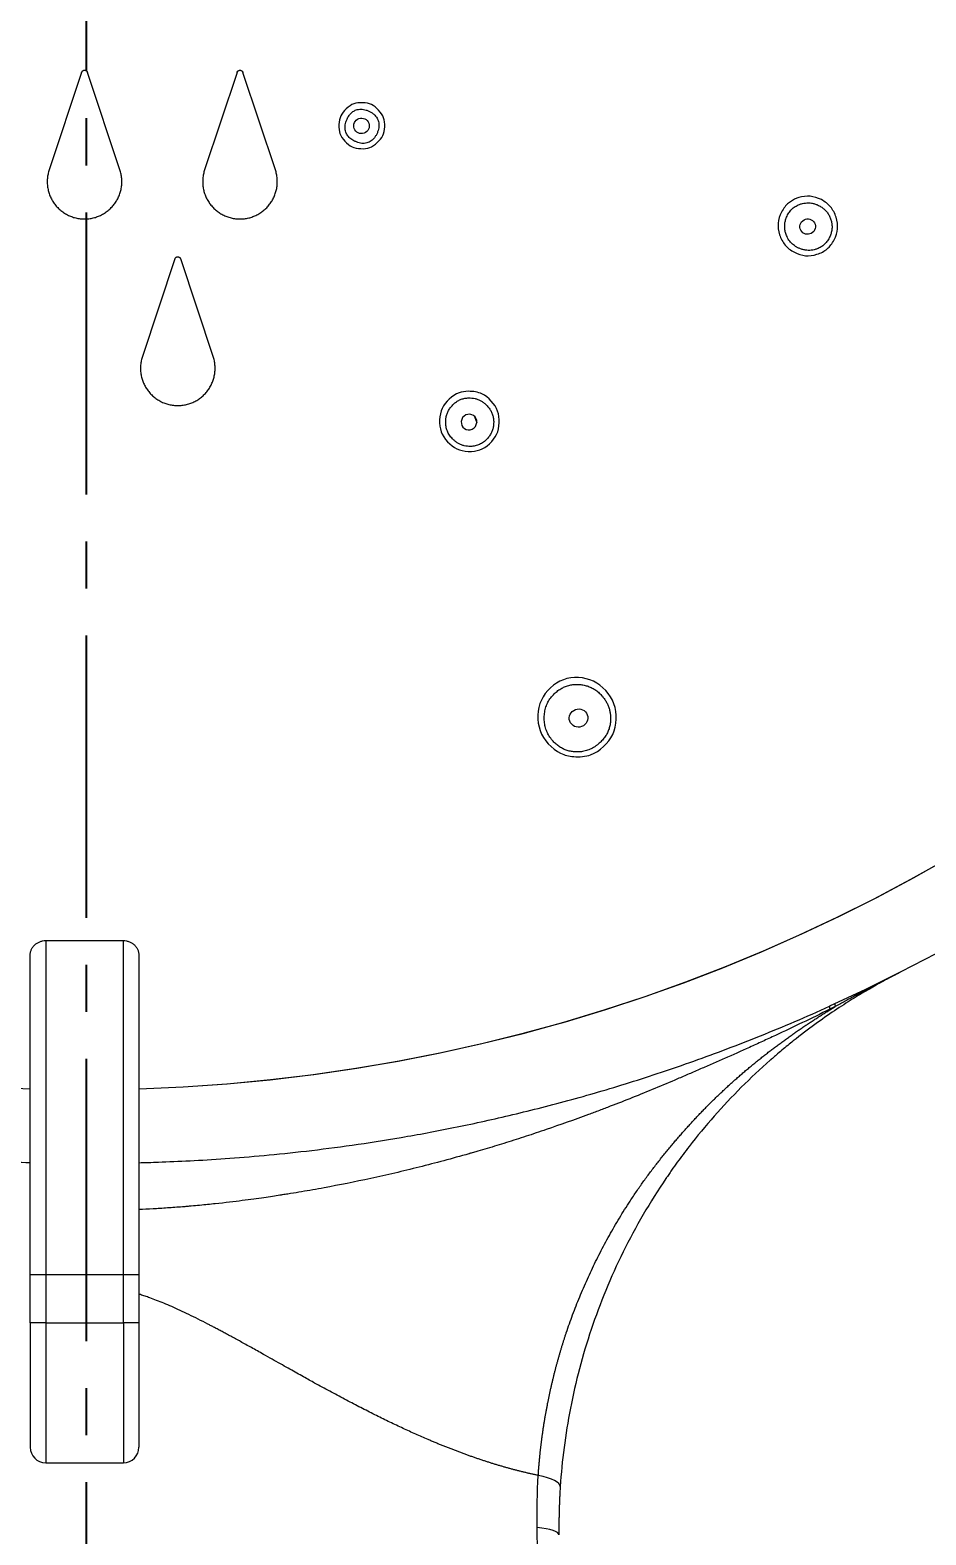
# Model space of a CAD drawing. Header units: inches. Extents: x 1105 to 1525, y -292 to 302.
# Drawn here: x 1222.46 to 1251.27, y -44.83 to 3.56 of the extents above; entities that cross this region are included whole.
import ezdxf

# ---------------------------------------------------------------- set-up
doc = ezdxf.new("R2010")
doc.units = ezdxf.units.IN
doc.header["$LTSCALE"] = 2.42
doc.header["$MEASUREMENT"] = 0
doc.header["$PDMODE"] = 3
doc.header["$PDSIZE"] = 0.3125
doc.linetypes.add('CENTER2', pattern=[1.125, 0.75, -0.125, 0.125, -0.125])
doc.layers.get('0').update_dxf_attribs({"linetype": 'CONTINUOUS'})
doc.layers.get('Defpoints').update_dxf_attribs({"linetype": 'CONTINUOUS'})
doc.layers.add('CENTER', color=1, linetype='CENTER2')
doc.layers.add('DIM', color=3, linetype='CONTINUOUS', lineweight=18)
doc.styles.get("Standard").update_dxf_attribs({"font": 'arial.ttf', "width": 0.8})
doc.dimstyles.new('ISO-25', dxfattribs={"dimtxt": 5, "dimasz": 2.5, "dimexe": 1.25, "dimexo": 0.625, "dimgap": 2, "dimtad": 1, "dimtih": 1, "dimtoh": 1, "dimdec": 1, "dimdsep": 46, "dimtxsty": 'Standard', "dimcen": 0, "dimclrd": 3, "dimclre": 3, "dimclrt": 4, "dimadec": 0, "dimazin": 0, "dimtfac": 1, "dimtdec": 1, "dimtmove": 0, "dimatfit": 3, "dimfxl": 1, "dimarcsym": 0})

# ---------------------------------------------------------------- blocks, each defined once
blk = doc.blocks.new('*D37')
at = {"layer": 'Defpoints', "color": 0, "transparency": 16777216}
for p in [(1228.664, 82.988), (1322.64, 82.988), (1224.209, -176.481)]:
    blk.add_point(p, dxfattribs=at)
at = {"layer": 'DIM', "color": 3, "lineweight": -2, "transparency": 16777216}
for p, q in [((1229.289, 82.988), (1323.89, 82.988)), ((1322.64, 77.988), (1322.64, -42.193)), ((1322.64, -171.481), (1322.64, -51.299)), ((1224.834, -176.481), (1323.89, -176.481))]:
    blk.add_line(p, q, dxfattribs=at)
at = {"layer": 'DIM', "color": 3, "transparency": 16777216}
for points in [[(1321.806, 77.988), (1323.473, 77.988), (1322.64, 82.988)], [(1321.806, -171.481), (1323.473, -171.481), (1322.64, -176.481)]]:
    blk.add_solid(points, dxfattribs=at)
at = {"layer": 'DIM', "color": 4, "transparency": 16777216, "insert": (1322.64, -46.746), "char_height": 5, "attachment_point": 5}
blk.add_mtext('259.5', dxfattribs=at)

msp = doc.modelspace()

# ---------------------------------------------------------------- linework, layer by layer
at = {"linetype": 'Continuous', "lineweight": 18, "extrusion": (-1, -2.22045e-16, 0)}
for p, q in [((1224.114, 2.203), (1223.07, -0.933)), ((1225.347, -0.933), (1224.303, 2.203)), ((1229.114, 2.203), (1228.07, -0.933)), ((1230.347, -0.933), (1229.303, 2.203)), ((1227.114, -3.797), (1226.07, -6.933)), ((1228.347, -6.933), (1227.303, -3.797)), ((1236.75, -8.86), (1236.824, -9.063)), ((1222.459, -36.466), (1222.459, -26.201)), ((1225.959, -26.201), (1225.959, -36.466)), ((1222.459, -38.012), (1222.459, -36.466)), ((1225.959, -36.466), (1225.959, -38.012)), ((1222.459, -38.012), (1222.459, -42.012)), ((1225.959, -38.012), (1225.959, -42.012)), ((1222.959, -42.512), (1225.459, -42.512))]:
    msp.add_line(p, q, dxfattribs=at)
at = {"linetype": 'Continuous', "lineweight": 13, "extrusion": (-1, -2.22045e-16, 0)}
for p, q in [((1222.959, -25.718), (1222.959, -36.466)), ((1225.459, -36.466), (1225.459, -25.718)), ((1222.959, -36.466), (1222.459, -36.466)), ((1222.959, -36.466), (1222.959, -38.012)), ((1225.459, -36.466), (1222.959, -36.466)), ((1225.459, -38.012), (1225.459, -36.466)), ((1225.959, -36.466), (1225.459, -36.466)), ((1222.959, -38.012), (1222.459, -38.012)), ((1222.959, -38.012), (1225.459, -38.012)), ((1222.959, -38.012), (1222.959, -42.512)), ((1225.959, -38.012), (1225.459, -38.012)), ((1225.459, -38.012), (1225.459, -42.512))]:
    msp.add_line(p, q, dxfattribs=at)
at = {"linetype": 'Continuous', "lineweight": 18, "extrusion": (0, 0, -1)}
msp.add_arc((-1224.209, 24.988), 58, 294.41167, 245.59923, dxfattribs=at)
at = {"linetype": 'Continuous', "lineweight": 13}
for start, end in [(271.8113, 180), (180, 268.1944)]:
    msp.add_arc((1224.209, 24.988), 55.5, start, end, dxfattribs=at)
at = {"linetype": 'Continuous', "lineweight": 18}
for centre, radius, start, end in [((1224.209, 24.988), 55.5, 271.8097, 268.1903), ((1222.959, -42.012), 0.5, 180, 270), ((1225.459, -42.012), 0.5, 270, 0)]:
    msp.add_arc(centre, radius, start, end, dxfattribs=at)
for centre, major_axis, ratio in [((1233.118, 0.482), (0.235, 0.086), 0.991209), ((1247.468, -2.757), (-0.192, -0.161), 0.983076), ((1240.098, -18.562), (-0.282, -0.103), 0.972215)]:
    msp.add_ellipse(centre, major_axis=major_axis, ratio=ratio, dxfattribs=at)
for centre, major_axis, ratio, start_param, end_param in [((1236.575, -9.046), (0.235, 0.086), 0.983076, 2.687558, 5.860672), ((1236.576, -9.038), (-0.235, -0.086), 0.983076, 2.687558, 5.860672), ((1248.789, -29.197), (-0.62, 1.366), 0.049149, 0, 0.352624), ((1248.963, -29.118), (-0.624, 1.364), 0.048719, 0, 0.340437)]:
    msp.add_ellipse(centre, major_axis=major_axis, ratio=ratio, start_param=start_param, end_param=end_param, dxfattribs=at)
at = {"linetype": 'Continuous', "lineweight": 13}
for centre, major_axis, ratio, start_param, end_param in [((1238.013, -43.176), (-1.497, 0.098), 0.240379, 3.140386, 4.172156), ((1237.968, -44.85), (-1.5, -0.019), 0.195391, 3.140347, 4.149887)]:
    msp.add_ellipse(centre, major_axis=major_axis, ratio=ratio, start_param=start_param, end_param=end_param, dxfattribs=at)
at = {"linetype": 'Continuous', "lineweight": 18}
for points, knots in [([(1224.114, 2.203), (1224.117, 2.213), (1224.122, 2.222), (1224.131, 2.235), (1224.134, 2.239), (1224.142, 2.246), (1224.146, 2.249), (1224.154, 2.255), (1224.159, 2.258), (1224.168, 2.263), (1224.173, 2.265), (1224.183, 2.268), (1224.188, 2.269), (1224.198, 2.271), (1224.203, 2.271), (1224.214, 2.271), (1224.219, 2.271), (1224.229, 2.269), (1224.234, 2.268), (1224.244, 2.265), (1224.249, 2.263), (1224.258, 2.258), (1224.263, 2.256), (1224.275, 2.246), (1224.283, 2.239), (1224.295, 2.222), (1224.3, 2.213), (1224.303, 2.203)], [0, 0, 0, 0, 0.125, 0.125, 0.1875, 0.1875, 0.25, 0.25, 0.3125, 0.3125, 0.375, 0.375, 0.4375, 0.4375, 0.5, 0.5, 0.5625, 0.5625, 0.625, 0.625, 0.6875, 0.6875, 0.75, 0.75, 0.875, 0.875, 1, 1, 1, 1]), ([(1229.114, 2.203), (1229.117, 2.213), (1229.122, 2.222), (1229.131, 2.235), (1229.134, 2.239), (1229.142, 2.246), (1229.146, 2.249), (1229.154, 2.256), (1229.159, 2.258), (1229.168, 2.263), (1229.173, 2.265), (1229.183, 2.268), (1229.188, 2.269), (1229.198, 2.271), (1229.203, 2.271), (1229.214, 2.271), (1229.219, 2.271), (1229.229, 2.269), (1229.234, 2.268), (1229.244, 2.265), (1229.249, 2.263), (1229.258, 2.258), (1229.263, 2.255), (1229.276, 2.246), (1229.283, 2.239), (1229.295, 2.222), (1229.3, 2.213), (1229.303, 2.203)], [0, 0, 0, 0, 0.125, 0.125, 0.1875, 0.1875, 0.25, 0.25, 0.3125, 0.3125, 0.375, 0.375, 0.4375, 0.4375, 0.5, 0.5, 0.5625, 0.5625, 0.625, 0.625, 0.6875, 0.6875, 0.75, 0.75, 0.875, 0.875, 1, 1, 1, 1]), ([(1233.323, -0.054), (1233.348, -0.045), (1233.397, -0.022), (1233.463, 0.025), (1233.522, 0.085), (1233.575, 0.158), (1233.619, 0.241), (1233.653, 0.328), (1233.675, 0.415), (1233.682, 0.5), (1233.675, 0.582), (1233.654, 0.66), (1233.619, 0.733), (1233.572, 0.8), (1233.512, 0.859), (1233.439, 0.912), (1233.356, 0.956), (1233.269, 0.991), (1233.183, 1.013), (1233.099, 1.021), (1233.018, 1.015), (1232.949, 0.997), (1232.89, 0.971), (1232.841, 0.941), (1232.796, 0.905), (1232.754, 0.863), (1232.716, 0.813), (1232.681, 0.757), (1232.646, 0.689), (1232.614, 0.609), (1232.593, 0.522), (1232.585, 0.438), (1232.591, 0.357), (1232.61, 0.283), (1232.639, 0.218), (1232.675, 0.162), (1232.72, 0.11), (1232.774, 0.063), (1232.837, 0.02), (1232.912, -0.019), (1232.994, -0.053), (1233.081, -0.076), (1233.165, -0.084), (1233.246, -0.077), (1233.298, -0.064), (1233.323, -0.054)], [0, 0, 0, 0, 0.023143, 0.046492, 0.070781, 0.096666, 0.124691, 0.152661, 0.178637, 0.203165, 0.226892, 0.25053, 0.273966, 0.29759, 0.32211, 0.348162, 0.376276, 0.40406, 0.429752, 0.453894, 0.477135, 0.500201, 0.516514, 0.532874, 0.549562, 0.566845, 0.584964, 0.604126, 0.624508, 0.652514, 0.678493, 0.702969, 0.726569, 0.749988, 0.769356, 0.788803, 0.808753, 0.829598, 0.851683, 0.875298, 0.903325, 0.929203, 0.953483, 0.976833, 1, 1, 1, 1]), ([(1223.07, -0.933), (1223.055, -0.978), (1223.031, -1.069), (1223.017, -1.162), (1223.011, -1.232), (1223.01, -1.256), (1223.008, -1.303), (1223.008, -1.327), (1223.011, -1.398), (1223.019, -1.492), (1223.039, -1.584), (1223.057, -1.652), (1223.064, -1.674), (1223.08, -1.719), (1223.088, -1.742), (1223.115, -1.807), (1223.155, -1.893), (1223.205, -1.972), (1223.247, -2.03), (1223.261, -2.049), (1223.291, -2.086), (1223.306, -2.104), (1223.355, -2.156), (1223.422, -2.222), (1223.497, -2.279), (1223.556, -2.319), (1223.576, -2.332), (1223.617, -2.356), (1223.638, -2.368), (1223.702, -2.401), (1223.788, -2.439), (1223.879, -2.467), (1223.948, -2.484), (1223.972, -2.489), (1224.019, -2.497), (1224.042, -2.501), (1224.113, -2.509), (1224.208, -2.515), (1224.303, -2.509), (1224.374, -2.501), (1224.398, -2.497), (1224.445, -2.489), (1224.468, -2.484), (1224.537, -2.467), (1224.627, -2.439), (1224.714, -2.401), (1224.8, -2.357), (1224.841, -2.333), (1224.919, -2.28), (1224.956, -2.252), (1225.01, -2.205), (1225.028, -2.189), (1225.062, -2.156), (1225.078, -2.139), (1225.126, -2.086), (1225.186, -2.013), (1225.236, -1.933), (1225.27, -1.871), (1225.281, -1.85), (1225.302, -1.808), (1225.311, -1.786), (1225.338, -1.72), (1225.368, -1.631), (1225.388, -1.539), (1225.398, -1.469), (1225.401, -1.445), (1225.406, -1.398), (1225.407, -1.374), (1225.409, -1.304), (1225.407, -1.21), (1225.394, -1.117), (1225.379, -1.047), (1225.374, -1.024), (1225.362, -0.978), (1225.355, -0.956), (1225.347, -0.933)], [0, 0, 0, 0, 0.03125, 0.0625, 0.0625, 0.078125, 0.078125, 0.09375, 0.09375, 0.125, 0.15625, 0.15625, 0.171875, 0.171875, 0.1875, 0.1875, 0.21875, 0.25, 0.25, 0.265625, 0.265625, 0.28125, 0.28125, 0.3125, 0.34375, 0.34375, 0.359375, 0.359375, 0.375, 0.375, 0.40625, 0.4375, 0.4375, 0.453125, 0.453125, 0.46875, 0.46875, 0.5, 0.53125, 0.53125, 0.546875, 0.546875, 0.5625, 0.5625, 0.59375, 0.625, 0.625, 0.65625, 0.65625, 0.6875, 0.6875, 0.703125, 0.703125, 0.71875, 0.71875, 0.75, 0.78125, 0.78125, 0.796875, 0.796875, 0.8125, 0.8125, 0.84375, 0.875, 0.875, 0.890625, 0.890625, 0.90625, 0.90625, 0.9375, 0.96875, 0.96875, 0.984375, 0.984375, 1, 1, 1, 1]), ([(1228.07, -0.933), (1228.055, -0.978), (1228.03, -1.069), (1228.017, -1.162), (1228.011, -1.233), (1228.01, -1.256), (1228.008, -1.303), (1228.008, -1.327), (1228.011, -1.398), (1228.019, -1.492), (1228.039, -1.584), (1228.057, -1.652), (1228.064, -1.674), (1228.08, -1.719), (1228.088, -1.742), (1228.115, -1.807), (1228.155, -1.892), (1228.205, -1.972), (1228.246, -2.029), (1228.261, -2.048), (1228.291, -2.085), (1228.306, -2.103), (1228.354, -2.156), (1228.422, -2.221), (1228.496, -2.279), (1228.555, -2.319), (1228.575, -2.331), (1228.616, -2.356), (1228.637, -2.367), (1228.7, -2.4), (1228.787, -2.438), (1228.877, -2.466), (1228.947, -2.483), (1228.97, -2.488), (1229.017, -2.497), (1229.041, -2.5), (1229.111, -2.509), (1229.206, -2.515), (1229.301, -2.509), (1229.372, -2.501), (1229.396, -2.497), (1229.443, -2.489), (1229.466, -2.484), (1229.535, -2.468), (1229.626, -2.44), (1229.713, -2.402), (1229.777, -2.369), (1229.798, -2.358), (1229.839, -2.333), (1229.859, -2.321), (1229.918, -2.281), (1229.955, -2.252), (1230.009, -2.206), (1230.027, -2.19), (1230.061, -2.157), (1230.078, -2.14), (1230.126, -2.087), (1230.186, -2.013), (1230.236, -1.934), (1230.27, -1.872), (1230.281, -1.851), (1230.302, -1.808), (1230.311, -1.786), (1230.338, -1.72), (1230.368, -1.631), (1230.388, -1.539), (1230.398, -1.469), (1230.401, -1.445), (1230.406, -1.398), (1230.407, -1.374), (1230.409, -1.304), (1230.407, -1.21), (1230.394, -1.117), (1230.379, -1.047), (1230.374, -1.024), (1230.361, -0.978), (1230.355, -0.956), (1230.347, -0.933)], [0, 0, 0, 0, 0.03125, 0.0625, 0.0625, 0.078125, 0.078125, 0.09375, 0.09375, 0.125, 0.15625, 0.15625, 0.171875, 0.171875, 0.1875, 0.1875, 0.21875, 0.25, 0.25, 0.265625, 0.265625, 0.28125, 0.28125, 0.3125, 0.34375, 0.34375, 0.359375, 0.359375, 0.375, 0.375, 0.40625, 0.4375, 0.4375, 0.453125, 0.453125, 0.46875, 0.46875, 0.5, 0.53125, 0.53125, 0.546875, 0.546875, 0.5625, 0.5625, 0.59375, 0.625, 0.625, 0.640625, 0.640625, 0.65625, 0.65625, 0.6875, 0.6875, 0.703125, 0.703125, 0.71875, 0.71875, 0.75, 0.78125, 0.78125, 0.796875, 0.796875, 0.8125, 0.8125, 0.84375, 0.875, 0.875, 0.890625, 0.890625, 0.90625, 0.90625, 0.9375, 0.96875, 0.96875, 0.984375, 0.984375, 1, 1, 1, 1]), ([(1247.2, -2.047), (1247.176, -2.056), (1247.13, -2.076), (1247.065, -2.113), (1247.005, -2.155), (1246.95, -2.204), (1246.901, -2.258), (1246.857, -2.318), (1246.819, -2.384), (1246.78, -2.468), (1246.747, -2.569), (1246.727, -2.687), (1246.727, -2.806), (1246.746, -2.925), (1246.78, -3.029), (1246.821, -3.119), (1246.865, -3.193), (1246.917, -3.259), (1246.976, -3.319), (1247.041, -3.372), (1247.115, -3.418), (1247.198, -3.459), (1247.289, -3.493), (1247.387, -3.516), (1247.485, -3.525), (1247.583, -3.52), (1247.681, -3.503), (1247.766, -3.476), (1247.838, -3.445), (1247.897, -3.413), (1247.951, -3.377), (1248.001, -3.336), (1248.047, -3.29), (1248.089, -3.24), (1248.127, -3.185), (1248.161, -3.126), (1248.197, -3.046), (1248.231, -2.947), (1248.252, -2.828), (1248.253, -2.709), (1248.234, -2.591), (1248.197, -2.476), (1248.144, -2.367), (1248.076, -2.27), (1247.993, -2.186), (1247.896, -2.115), (1247.794, -2.062), (1247.691, -2.024), (1247.593, -2.001), (1247.495, -1.992), (1247.396, -1.997), (1247.297, -2.014), (1247.232, -2.035), (1247.2, -2.047)], [0, 0, 0, 0, 0.015915, 0.031355, 0.046487, 0.06149, 0.076547, 0.091839, 0.107539, 0.123807, 0.149294, 0.173961, 0.198422, 0.223308, 0.249217, 0.26762, 0.285506, 0.303095, 0.320618, 0.338308, 0.356391, 0.375081, 0.396658, 0.417432, 0.43775, 0.45798, 0.478495, 0.499652, 0.513696, 0.527386, 0.540838, 0.554176, 0.567526, 0.581012, 0.594758, 0.608879, 0.623481, 0.649241, 0.674041, 0.698501, 0.723266, 0.748957, 0.774494, 0.799204, 0.823704, 0.848628, 0.874579, 0.896255, 0.917143, 0.937591, 0.957969, 0.978653, 1, 1, 1, 1]), ([(1227.114, -3.797), (1227.117, -3.787), (1227.122, -3.778), (1227.131, -3.765), (1227.134, -3.761), (1227.142, -3.754), (1227.146, -3.751), (1227.154, -3.745), (1227.159, -3.742), (1227.168, -3.737), (1227.173, -3.735), (1227.183, -3.732), (1227.188, -3.731), (1227.198, -3.729), (1227.203, -3.729), (1227.214, -3.729), (1227.219, -3.729), (1227.229, -3.731), (1227.234, -3.732), (1227.244, -3.735), (1227.249, -3.737), (1227.259, -3.742), (1227.263, -3.745), (1227.276, -3.754), (1227.283, -3.761), (1227.295, -3.778), (1227.3, -3.787), (1227.303, -3.797)], [0, 0, 0, 0, 0.125, 0.125, 0.1875, 0.1875, 0.25, 0.25, 0.3125, 0.3125, 0.375, 0.375, 0.4375, 0.4375, 0.5, 0.5, 0.5625, 0.5625, 0.625, 0.625, 0.6875, 0.6875, 0.75, 0.75, 0.875, 0.875, 1, 1, 1, 1]), ([(1226.07, -6.933), (1226.055, -6.978), (1226.031, -7.069), (1226.017, -7.162), (1226.011, -7.232), (1226.01, -7.255), (1226.008, -7.303), (1226.008, -7.326), (1226.011, -7.397), (1226.019, -7.491), (1226.039, -7.583), (1226.057, -7.651), (1226.064, -7.673), (1226.079, -7.718), (1226.087, -7.74), (1226.114, -7.806), (1226.154, -7.891), (1226.204, -7.97), (1226.245, -8.028), (1226.26, -8.047), (1226.289, -8.084), (1226.305, -8.102), (1226.353, -8.155), (1226.42, -8.22), (1226.495, -8.278), (1226.554, -8.318), (1226.574, -8.331), (1226.615, -8.355), (1226.636, -8.367), (1226.699, -8.4), (1226.786, -8.438), (1226.877, -8.466), (1226.946, -8.483), (1226.97, -8.488), (1227.017, -8.497), (1227.041, -8.5), (1227.112, -8.509), (1227.206, -8.515), (1227.301, -8.509), (1227.373, -8.501), (1227.397, -8.497), (1227.444, -8.489), (1227.467, -8.484), (1227.536, -8.467), (1227.627, -8.44), (1227.714, -8.401), (1227.778, -8.368), (1227.799, -8.357), (1227.84, -8.332), (1227.861, -8.32), (1227.919, -8.28), (1227.957, -8.251), (1228.011, -8.205), (1228.028, -8.189), (1228.062, -8.156), (1228.079, -8.138), (1228.127, -8.085), (1228.187, -8.012), (1228.237, -7.932), (1228.271, -7.87), (1228.282, -7.849), (1228.302, -7.806), (1228.312, -7.784), (1228.339, -7.719), (1228.369, -7.63), (1228.388, -7.538), (1228.399, -7.468), (1228.401, -7.444), (1228.406, -7.397), (1228.407, -7.374), (1228.409, -7.303), (1228.407, -7.209), (1228.393, -7.116), (1228.374, -7.024), (1228.362, -6.978), (1228.347, -6.933)], [0, 0, 0, 0, 0.03125, 0.0625, 0.0625, 0.078125, 0.078125, 0.09375, 0.09375, 0.125, 0.15625, 0.15625, 0.171875, 0.171875, 0.1875, 0.1875, 0.21875, 0.25, 0.25, 0.265625, 0.265625, 0.28125, 0.28125, 0.3125, 0.34375, 0.34375, 0.359375, 0.359375, 0.375, 0.375, 0.40625, 0.4375, 0.4375, 0.453125, 0.453125, 0.46875, 0.46875, 0.5, 0.53125, 0.53125, 0.546875, 0.546875, 0.5625, 0.5625, 0.59375, 0.625, 0.625, 0.640625, 0.640625, 0.65625, 0.65625, 0.6875, 0.6875, 0.703125, 0.703125, 0.71875, 0.71875, 0.75, 0.78125, 0.78125, 0.796875, 0.796875, 0.8125, 0.8125, 0.84375, 0.875, 0.875, 0.890625, 0.890625, 0.90625, 0.90625, 0.9375, 0.96875, 0.96875, 1, 1, 1, 1]), ([(1236.564, -8.267), (1236.543, -8.267), (1236.502, -8.27), (1236.442, -8.278), (1236.383, -8.291), (1236.326, -8.309), (1236.272, -8.331), (1236.219, -8.359), (1236.168, -8.391), (1236.119, -8.428), (1236.073, -8.47), (1236.014, -8.531), (1235.95, -8.613), (1235.89, -8.72), (1235.849, -8.833), (1235.827, -8.952), (1235.823, -9.059), (1235.83, -9.151), (1235.844, -9.226), (1235.864, -9.297), (1235.892, -9.366), (1235.927, -9.432), (1235.968, -9.495), (1236.017, -9.556), (1236.079, -9.618), (1236.152, -9.68), (1236.238, -9.735), (1236.328, -9.778), (1236.423, -9.808), (1236.522, -9.826), (1236.615, -9.83), (1236.7, -9.824), (1236.774, -9.812), (1236.846, -9.792), (1236.914, -9.765), (1236.98, -9.73), (1237.043, -9.688), (1237.103, -9.638), (1237.17, -9.571), (1237.239, -9.485), (1237.3, -9.378), (1237.343, -9.264), (1237.366, -9.145), (1237.371, -9.021), (1237.358, -8.899), (1237.326, -8.782), (1237.276, -8.673), (1237.207, -8.571), (1237.126, -8.485), (1237.041, -8.414), (1236.955, -8.358), (1236.864, -8.316), (1236.768, -8.286), (1236.667, -8.269), (1236.599, -8.266), (1236.564, -8.267)], [0, 0, 0, 0, 0.012698, 0.025087, 0.037255, 0.049291, 0.061291, 0.073348, 0.085557, 0.098007, 0.110784, 0.123966, 0.149611, 0.174344, 0.198767, 0.223507, 0.249166, 0.265108, 0.280676, 0.296017, 0.311285, 0.326637, 0.342227, 0.358203, 0.374701, 0.396418, 0.417274, 0.437607, 0.457779, 0.478162, 0.499115, 0.514771, 0.530017, 0.545022, 0.559965, 0.575024, 0.590375, 0.606184, 0.622603, 0.648514, 0.673443, 0.698009, 0.72286, 0.748624, 0.774224, 0.798991, 0.823556, 0.848567, 0.874639, 0.896319, 0.917212, 0.937661, 0.958031, 0.978692, 1, 1, 1, 1]), ([(1239.975, -19.649), (1240.004, -19.651), (1240.061, -19.654), (1240.146, -19.65), (1240.229, -19.64), (1240.31, -19.623), (1240.39, -19.598), (1240.468, -19.567), (1240.544, -19.53), (1240.618, -19.485), (1240.691, -19.433), (1240.776, -19.363), (1240.868, -19.273), (1240.957, -19.159), (1241.028, -19.039), (1241.081, -18.91), (1241.115, -18.775), (1241.127, -18.662), (1241.129, -18.574), (1241.127, -18.513), (1241.123, -18.453), (1241.115, -18.394), (1241.104, -18.336), (1241.089, -18.279), (1241.072, -18.223), (1241.052, -18.169), (1241.028, -18.115), (1241.002, -18.062), (1240.972, -18.01), (1240.939, -17.96), (1240.903, -17.91), (1240.847, -17.84), (1240.767, -17.756), (1240.657, -17.666), (1240.538, -17.594), (1240.411, -17.539), (1240.275, -17.501), (1240.132, -17.482), (1239.989, -17.479), (1239.848, -17.495), (1239.713, -17.53), (1239.585, -17.585), (1239.462, -17.658), (1239.342, -17.755), (1239.228, -17.873), (1239.13, -18.012), (1239.058, -18.164), (1239.012, -18.328), (1238.996, -18.471), (1238.994, -18.588), (1238.999, -18.674), (1239.009, -18.758), (1239.026, -18.839), (1239.049, -18.919), (1239.078, -18.996), (1239.114, -19.071), (1239.155, -19.143), (1239.202, -19.214), (1239.267, -19.296), (1239.351, -19.385), (1239.459, -19.472), (1239.575, -19.543), (1239.701, -19.596), (1239.835, -19.633), (1239.928, -19.646), (1239.975, -19.649)], [0, 0, 0, 0, 0.012643, 0.025015, 0.037203, 0.049295, 0.061385, 0.073564, 0.085922, 0.098545, 0.111515, 0.124906, 0.146872, 0.167908, 0.188379, 0.208679, 0.229213, 0.250373, 0.259612, 0.268709, 0.277687, 0.286569, 0.29538, 0.304147, 0.312893, 0.321647, 0.330432, 0.339276, 0.348203, 0.357237, 0.366403, 0.375722, 0.397463, 0.418362, 0.438776, 0.459088, 0.479687, 0.500944, 0.522196, 0.542662, 0.562752, 0.582899, 0.603531, 0.62505, 0.650607, 0.675301, 0.699794, 0.724762, 0.750845, 0.764026, 0.776904, 0.78954, 0.802003, 0.814362, 0.826688, 0.839052, 0.851528, 0.864183, 0.877084, 0.89839, 0.918878, 0.938903, 0.958845, 0.979088, 1, 1, 1, 1]), ([(1222.459, -26.201), (1222.459, -26.169), (1222.462, -26.138), (1222.471, -26.092), (1222.475, -26.076), (1222.485, -26.046), (1222.49, -26.031), (1222.509, -25.987), (1222.524, -25.959), (1222.552, -25.92), (1222.561, -25.907), (1222.582, -25.883), (1222.593, -25.871), (1222.628, -25.837), (1222.653, -25.818), (1222.694, -25.791), (1222.708, -25.783), (1222.737, -25.768), (1222.766, -25.754), (1222.797, -25.744), (1222.828, -25.735), (1222.844, -25.731), (1222.893, -25.721), (1222.926, -25.718), (1222.959, -25.718)], [0, 0, 0, 0, 0.125, 0.125, 0.1875, 0.1875, 0.25, 0.25, 0.375, 0.375, 0.4375, 0.4375, 0.5, 0.5, 0.625, 0.625, 0.6875, 0.6875, 0.75, 0.8125, 0.8125, 0.875, 0.875, 1, 1, 1, 1]), ([(1225.459, -25.718), (1225.492, -25.718), (1225.524, -25.721), (1225.572, -25.731), (1225.588, -25.734), (1225.619, -25.744), (1225.635, -25.749), (1225.68, -25.767), (1225.709, -25.782), (1225.75, -25.808), (1225.763, -25.818), (1225.788, -25.838), (1225.801, -25.848), (1225.835, -25.882), (1225.856, -25.906), (1225.883, -25.946), (1225.892, -25.959), (1225.907, -25.987), (1225.921, -26.016), (1225.932, -26.045), (1225.942, -26.075), (1225.946, -26.091), (1225.955, -26.138), (1225.959, -26.169), (1225.959, -26.201)], [0, 0, 0, 0, 0.125, 0.125, 0.1875, 0.1875, 0.25, 0.25, 0.375, 0.375, 0.4375, 0.4375, 0.5, 0.5, 0.625, 0.625, 0.6875, 0.6875, 0.75, 0.8125, 0.8125, 0.875, 0.875, 1, 1, 1, 1]), ([(1250.427, -26.748), (1250.352, -26.786), (1250.263, -26.832), (1250.059, -26.939), (1249.944, -27), (1249.689, -27.141), (1249.548, -27.22), (1249.243, -27.398), (1249.077, -27.498), (1248.723, -27.718), (1248.534, -27.84), (1248.133, -28.108), (1247.922, -28.255), (1247.479, -28.578), (1247.247, -28.753), (1246.886, -29.04), (1246.764, -29.14), (1246.577, -29.296), (1246.483, -29.376), (1246.372, -29.472), (1246.316, -29.52), (1246.288, -29.545), (1246.274, -29.557), (1246.267, -29.563), (1246.264, -29.566), (1246.262, -29.568), (1246.261, -29.569), (1246.26, -29.569), (1246.26, -29.569), (1246.26, -29.569), (1246.26, -29.569), (1245.942, -29.849), (1245.633, -30.138), (1245.034, -30.737), (1244.743, -31.046), (1244.183, -31.682), (1243.913, -32.008), (1243.524, -32.51), (1243.334, -32.763), (1243.12, -33.064), (1243.014, -33.215), (1242.962, -33.291), (1242.936, -33.329), (1242.923, -33.349), (1242.917, -33.358), (1242.914, -33.363), (1242.912, -33.365), (1242.911, -33.366), (1242.911, -33.367), (1242.911, -33.367), (1242.653, -33.748), (1242.409, -34.136), (1241.949, -34.925), (1241.734, -35.327), (1241.332, -36.14), (1241.146, -36.552), (1240.803, -37.383), (1240.647, -37.802), (1240.364, -38.643), (1240.238, -39.066), (1240.015, -39.913), (1239.918, -40.337), (1239.753, -41.182), (1239.685, -41.604), (1239.577, -42.443), (1239.536, -42.861), (1239.509, -43.275)], [0, 0, 0, 0, 0.03125, 0.03125, 0.0625, 0.0625, 0.09375, 0.09375, 0.125, 0.125, 0.15625, 0.15625, 0.1875, 0.1875, 0.21875, 0.21875, 0.234375, 0.234375, 0.242187, 0.246094, 0.248047, 0.249023, 0.249512, 0.249756, 0.249878, 0.249939, 0.249969, 0.249985, 0.249992, 0.249992, 0.25, 0.25, 0.3125, 0.3125, 0.375, 0.375, 0.4375, 0.4375, 0.46875, 0.484375, 0.492187, 0.496094, 0.498047, 0.499023, 0.499512, 0.499756, 0.499878, 0.499939, 0.499939, 0.5, 0.5, 0.5625, 0.5625, 0.625, 0.625, 0.6875, 0.6875, 0.75, 0.75, 0.8125, 0.8125, 0.875, 0.875, 0.9375, 0.9375, 1, 1, 1, 1]), ([(1250.427, -26.748), (1250.419, -26.752), (1250.403, -26.76), (1250.379, -26.772), (1250.354, -26.785), (1250.33, -26.797), (1250.306, -26.809), (1250.282, -26.822), (1250.257, -26.834), (1250.233, -26.846), (1250.209, -26.859), (1250.185, -26.871), (1250.162, -26.883), (1250.138, -26.895), (1250.114, -26.908), (1250.09, -26.92), (1250.067, -26.932), (1250.043, -26.944), (1250.02, -26.956), (1249.997, -26.968), (1249.973, -26.98), (1249.95, -26.992), (1249.927, -27.004), (1249.904, -27.016), (1249.881, -27.028), (1249.859, -27.039), (1249.836, -27.051), (1249.813, -27.063), (1249.791, -27.075), (1249.769, -27.086), (1249.746, -27.098), (1249.724, -27.109), (1249.702, -27.121), (1249.68, -27.132), (1249.659, -27.143), (1249.637, -27.154), (1249.616, -27.166), (1249.594, -27.177), (1249.573, -27.188), (1249.552, -27.199), (1249.531, -27.21), (1249.51, -27.221), (1249.489, -27.232), (1249.468, -27.242), (1249.448, -27.253), (1249.428, -27.264), (1249.407, -27.275), (1249.363, -27.298), (1249.292, -27.335), (1249.189, -27.39), (1249.076, -27.45), (1248.952, -27.517), (1248.817, -27.59), (1248.672, -27.669), (1248.516, -27.753), (1248.408, -27.812), (1248.353, -27.842)], [0, 0, 0, 0, 0.01176, 0.02349, 0.03519, 0.046857, 0.058493, 0.070095, 0.081663, 0.093197, 0.104696, 0.116158, 0.127583, 0.13897, 0.150319, 0.161628, 0.172897, 0.184124, 0.195309, 0.206452, 0.217551, 0.228605, 0.239614, 0.250576, 0.261492, 0.272359, 0.283178, 0.293948, 0.304668, 0.315336, 0.325953, 0.336517, 0.347029, 0.357486, 0.367889, 0.378236, 0.388528, 0.398763, 0.408941, 0.419061, 0.429122, 0.439125, 0.449068, 0.45895, 0.468772, 0.478532, 0.488231, 0.497867, 0.541993, 0.591424, 0.646196, 0.706309, 0.771758, 0.842534, 0.918621, 1, 1, 1, 1]), ([(1200.238, -27.827), (1201.271, -28.296), (1202.295, -28.723), (1204.319, -29.501), (1205.319, -29.852), (1207.287, -30.483), (1208.256, -30.764), (1209.683, -31.137), (1210.154, -31.253), (1210.853, -31.416), (1211.201, -31.495), (1211.604, -31.582), (1211.805, -31.624), (1211.905, -31.645), (1211.955, -31.655), (1211.98, -31.66), (1211.992, -31.663), (1211.998, -31.664), (1212.002, -31.665), (1212.003, -31.665), (1212.004, -31.665), (1212.004, -31.665), (1212.004, -31.665), (1213.089, -31.888), (1214.16, -32.076), (1216.268, -32.387), (1217.306, -32.511), (1219.346, -32.704), (1220.347, -32.772), (1221.709, -32.834), (1222.086, -32.848), (1222.459, -32.858)], [0, 0, 0, 0, 0.135387, 0.135387, 0.270773, 0.270773, 0.40616, 0.40616, 0.473853, 0.473853, 0.5077, 0.524623, 0.533085, 0.537316, 0.539431, 0.540489, 0.541018, 0.541282, 0.541415, 0.541481, 0.541514, 0.541514, 0.541547, 0.541547, 0.676933, 0.676933, 0.81232, 0.81232, 0.947707, 0.947707, 1, 1, 1, 1]), ([(1225.958, -32.861), (1226.158, -32.856), (1226.674, -32.841), (1227.583, -32.803), (1228.339, -32.757), (1229.133, -32.701), (1229.548, -32.668), (1230.418, -32.587), (1230.871, -32.541), (1231.815, -32.431), (1232.306, -32.368), (1233.323, -32.224), (1233.85, -32.142), (1234.939, -31.956), (1235.501, -31.852), (1236.66, -31.617), (1237.257, -31.487), (1238.483, -31.198), (1239.112, -31.039), (1240.402, -30.687), (1241.063, -30.495), (1242.413, -30.073), (1243.102, -29.843), (1244.508, -29.343), (1245.224, -29.073), (1246.68, -28.487), (1247.42, -28.171), (1248.169, -27.831)], [0, 0, 0, 0, 0.049499, 0.122615, 0.19573, 0.19573, 0.268845, 0.268845, 0.341961, 0.341961, 0.415076, 0.415076, 0.488192, 0.488192, 0.561307, 0.561307, 0.634423, 0.634423, 0.707538, 0.707538, 0.780654, 0.780654, 0.853769, 0.853769, 0.926885, 0.926885, 1, 1, 1, 1]), ([(1248.184, -27.926), (1247.885, -28.074), (1247.293, -28.362), (1246.717, -28.635), (1246.291, -28.834), (1246.151, -28.899), (1245.872, -29.027), (1245.733, -29.09), (1245.323, -29.276), (1245.056, -29.396), (1244.662, -29.569), (1244.532, -29.626), (1244.339, -29.71), (1244.276, -29.737), (1244.149, -29.793), (1244.086, -29.82), (1243.898, -29.902), (1243.774, -29.956), (1243.589, -30.036), (1243.528, -30.062), (1243.405, -30.115), (1243.344, -30.142), (1242.794, -30.377), (1242.311, -30.577), (1241.594, -30.864), (1241.357, -30.958), (1241.002, -31.094), (1240.885, -31.139), (1240.65, -31.228), (1240.534, -31.271), (1239.955, -31.486), (1239.502, -31.646), (1238.841, -31.871), (1238.624, -31.944), (1238.195, -32.084), (1237.984, -32.151), (1237.569, -32.281), (1237.364, -32.343), (1237.062, -32.433), (1236.912, -32.477), (1236.74, -32.527), (1236.654, -32.552), (1236.611, -32.564), (1236.59, -32.57), (1236.58, -32.573), (1236.574, -32.575), (1236.572, -32.575), (1236.57, -32.576), (1236.57, -32.576), (1236.569, -32.576), (1236.569, -32.576), (1236.569, -32.576), (1236.031, -32.729), (1235.497, -32.872), (1234.444, -33.137), (1233.924, -33.259), (1232.904, -33.48), (1232.403, -33.58), (1231.67, -33.715), (1231.429, -33.757), (1231.072, -33.817), (1230.895, -33.846), (1230.691, -33.878), (1230.589, -33.894), (1230.538, -33.902), (1230.513, -33.906), (1230.5, -33.908), (1230.494, -33.909), (1230.491, -33.909), (1230.489, -33.91), (1230.488, -33.91), (1230.488, -33.91), (1230.488, -33.91), (1230.488, -33.91), (1230.345, -33.932), (1230.173, -33.958), (1229.771, -34.017), (1229.541, -34.049), (1229.022, -34.116), (1228.733, -34.15), (1228.334, -34.192), (1228.252, -34.201), (1228.085, -34.217), (1227.999, -34.226), (1227.824, -34.242), (1227.689, -34.254), (1227.527, -34.268), (1227.444, -34.275), (1227.403, -34.279), (1227.382, -34.28), (1227.371, -34.281), (1227.366, -34.282), (1227.363, -34.282), (1227.362, -34.282), (1227.361, -34.282), (1227.361, -34.282), (1227.194, -34.296), (1227.032, -34.308), (1226.715, -34.329), (1226.561, -34.339), (1226.257, -34.356), (1226.106, -34.363), (1225.961, -34.37)], [0, 0, 0, 0, 0.033876, 0.067753, 0.067753, 0.084691, 0.084691, 0.101629, 0.101629, 0.135506, 0.135506, 0.152444, 0.152444, 0.160913, 0.160913, 0.169382, 0.169382, 0.186321, 0.186321, 0.19479, 0.19479, 0.203259, 0.203259, 0.271012, 0.271012, 0.304888, 0.304888, 0.321827, 0.321827, 0.338765, 0.338765, 0.406518, 0.406518, 0.440394, 0.440394, 0.474271, 0.474271, 0.508147, 0.508147, 0.525086, 0.533555, 0.537789, 0.539907, 0.540965, 0.541494, 0.541759, 0.541891, 0.541958, 0.541991, 0.542007, 0.542007, 0.542024, 0.542024, 0.609777, 0.609777, 0.67753, 0.67753, 0.745283, 0.745283, 0.779159, 0.779159, 0.796097, 0.804567, 0.808801, 0.810918, 0.811977, 0.812506, 0.812771, 0.812903, 0.81297, 0.813003, 0.813019, 0.813019, 0.813036, 0.813036, 0.846912, 0.846912, 0.880789, 0.880789, 0.914665, 0.914665, 0.923134, 0.923134, 0.931603, 0.931603, 0.940072, 0.944307, 0.946424, 0.947483, 0.948012, 0.948277, 0.948409, 0.948475, 0.948509, 0.948509, 0.948542, 0.948542, 0.96548, 0.96548, 0.982418, 0.982418, 1, 1, 1, 1]), ([(1238.803, -42.918), (1238.804, -42.898), (1238.807, -42.859), (1238.811, -42.799), (1238.815, -42.74), (1238.82, -42.681), (1238.824, -42.622), (1238.829, -42.563), (1238.834, -42.505), (1238.84, -42.446), (1238.845, -42.388), (1238.851, -42.329), (1238.856, -42.271), (1238.862, -42.213), (1238.869, -42.155), (1238.875, -42.097), (1238.882, -42.039), (1238.888, -41.981), (1238.895, -41.924), (1238.902, -41.866), (1238.91, -41.809), (1238.917, -41.752), (1238.925, -41.694), (1238.932, -41.637), (1238.94, -41.581), (1238.948, -41.524), (1238.957, -41.467), (1238.965, -41.411), (1238.974, -41.354), (1238.982, -41.298), (1238.991, -41.242), (1239, -41.186), (1239.009, -41.13), (1239.019, -41.074), (1239.028, -41.019), (1239.038, -40.963), (1239.048, -40.908), (1239.058, -40.853), (1239.068, -40.798), (1239.078, -40.743), (1239.089, -40.688), (1239.099, -40.634), (1239.11, -40.579), (1239.121, -40.525), (1239.132, -40.471), (1239.143, -40.416), (1239.154, -40.363), (1239.165, -40.309), (1239.177, -40.255), (1239.189, -40.202), (1239.2, -40.148), (1239.212, -40.095), (1239.224, -40.042), (1239.237, -39.989), (1239.249, -39.937), (1239.261, -39.884), (1239.274, -39.831), (1239.287, -39.779), (1239.3, -39.727), (1239.312, -39.675), (1239.326, -39.623), (1239.339, -39.572), (1239.352, -39.52), (1239.365, -39.469), (1239.379, -39.417), (1239.393, -39.366), (1239.406, -39.316), (1239.42, -39.265), (1239.434, -39.214), (1239.448, -39.164), (1239.463, -39.114), (1239.477, -39.063), (1239.491, -39.013), (1239.506, -38.964), (1239.521, -38.914), (1239.535, -38.865), (1239.55, -38.815), (1239.565, -38.766), (1239.58, -38.717), (1239.595, -38.668), (1239.611, -38.62), (1239.626, -38.571), (1239.641, -38.523), (1239.657, -38.475), (1239.673, -38.427), (1239.688, -38.379), (1239.731, -38.25), (1239.803, -38.041), (1239.908, -37.753), (1240.018, -37.465), (1240.134, -37.178), (1240.255, -36.893), (1240.381, -36.608), (1240.512, -36.324), (1240.648, -36.041), (1240.789, -35.76), (1240.936, -35.479), (1241.088, -35.199), (1241.246, -34.921), (1241.41, -34.643), (1241.581, -34.367), (1241.732, -34.132), (1241.861, -33.938), (1241.965, -33.783), (1242.07, -33.632), (1242.175, -33.483), (1242.281, -33.336), (1242.387, -33.192), (1242.493, -33.051), (1242.6, -32.912), (1242.707, -32.776), (1242.813, -32.642), (1242.92, -32.511), (1243.026, -32.383), (1243.131, -32.257), (1243.237, -32.133), (1243.341, -32.012), (1243.445, -31.893), (1243.548, -31.777), (1243.651, -31.663), (1243.753, -31.552), (1243.853, -31.443), (1243.954, -31.337), (1244.053, -31.232), (1244.151, -31.131), (1244.249, -31.031), (1244.346, -30.934), (1244.442, -30.839), (1244.537, -30.747), (1244.631, -30.656), (1244.732, -30.562), (1244.84, -30.462), (1244.954, -30.357), (1245.069, -30.253), (1245.184, -30.151), (1245.3, -30.05), (1245.415, -29.951), (1245.531, -29.853), (1245.647, -29.756), (1245.763, -29.66), (1245.88, -29.565), (1245.996, -29.472), (1246.113, -29.38), (1246.23, -29.289), (1246.347, -29.2), (1246.464, -29.111), (1246.581, -29.024), (1246.699, -28.938), (1246.816, -28.853), (1246.934, -28.769), (1247.052, -28.686), (1247.169, -28.604), (1247.287, -28.524), (1247.406, -28.444), (1247.524, -28.366), (1247.642, -28.288), (1247.76, -28.211), (1247.879, -28.136), (1247.997, -28.061), (1248.116, -27.987), (1248.234, -27.914), (1248.313, -27.866), (1248.353, -27.842)], [0, 0, 0, 0, 0.003226, 0.006445, 0.009658, 0.012864, 0.016063, 0.019256, 0.022442, 0.02562, 0.028793, 0.031958, 0.035117, 0.038269, 0.041414, 0.044552, 0.047683, 0.050808, 0.053926, 0.057037, 0.060141, 0.063238, 0.066328, 0.069412, 0.072489, 0.075558, 0.078621, 0.081677, 0.084726, 0.087769, 0.090804, 0.093832, 0.096854, 0.099869, 0.102876, 0.105877, 0.108871, 0.111858, 0.114838, 0.117811, 0.120778, 0.123737, 0.126689, 0.129635, 0.132573, 0.135505, 0.13843, 0.141348, 0.144258, 0.147162, 0.15006, 0.15295, 0.155833, 0.158709, 0.161579, 0.164441, 0.167297, 0.170145, 0.172987, 0.175822, 0.17865, 0.181471, 0.184285, 0.187092, 0.189892, 0.192686, 0.195472, 0.198252, 0.201025, 0.203791, 0.20655, 0.209302, 0.212047, 0.214786, 0.217518, 0.220242, 0.22296, 0.225671, 0.228376, 0.231073, 0.233763, 0.236447, 0.239124, 0.241794, 0.244458, 0.247114, 0.249764, 0.265891, 0.282065, 0.298292, 0.314578, 0.330929, 0.347352, 0.363851, 0.380433, 0.397101, 0.413865, 0.430739, 0.447731, 0.464851, 0.482106, 0.499502, 0.509536, 0.51948, 0.529335, 0.539104, 0.548787, 0.558379, 0.567879, 0.577284, 0.586591, 0.595798, 0.604903, 0.613904, 0.622799, 0.631586, 0.64026, 0.648819, 0.657263, 0.665592, 0.673805, 0.681902, 0.689883, 0.697747, 0.705496, 0.713127, 0.720643, 0.728041, 0.735323, 0.742488, 0.749537, 0.758105, 0.766642, 0.775147, 0.783621, 0.792064, 0.800474, 0.808852, 0.817196, 0.825507, 0.833785, 0.84203, 0.850242, 0.858421, 0.866566, 0.874678, 0.882758, 0.890804, 0.898818, 0.906798, 0.914746, 0.92266, 0.930542, 0.938391, 0.946206, 0.95399, 0.96174, 0.969457, 0.977142, 0.984794, 0.992413, 1, 1, 1, 1]), ([(1239.509, -43.275), (1239.508, -43.297), (1239.505, -43.343), (1239.501, -43.411), (1239.497, -43.48), (1239.493, -43.548), (1239.49, -43.616), (1239.487, -43.684), (1239.484, -43.752), (1239.481, -43.82), (1239.479, -43.888), (1239.476, -43.956), (1239.474, -44.024), (1239.473, -44.092), (1239.471, -44.159), (1239.47, -44.227), (1239.469, -44.294), (1239.468, -44.362), (1239.467, -44.429), (1239.467, -44.497), (1239.466, -44.564), (1239.467, -44.631), (1239.467, -44.698), (1239.467, -44.765), (1239.468, -44.81), (1239.468, -44.832)], [0, 0, 0, 0, 0.04424, 0.08841, 0.132511, 0.176543, 0.220505, 0.264398, 0.308222, 0.351976, 0.395662, 0.439277, 0.482824, 0.526302, 0.56971, 0.613049, 0.65632, 0.699521, 0.742653, 0.785716, 0.828711, 0.871636, 0.914493, 0.957281, 1, 1, 1, 1])]:
    msp.add_open_spline(points, degree=3, knots=knots, dxfattribs=at)
at = {"linetype": 'Continuous', "lineweight": 13}
for points, knots in [([(1233.382, -0.216), (1233.229, -0.272), (1232.963, -0.261), (1232.662, -0.121), (1232.482, 0.075), (1232.368, 0.389), (1232.38, 0.656), (1232.519, 0.954), (1232.717, 1.135), (1233.023, 1.247), (1233.289, 1.236), (1233.59, 1.096), (1233.77, 0.9), (1233.885, 0.585), (1233.872, 0.319), (1233.733, 0.021), (1233.535, -0.16), (1233.382, -0.216)], [0, 0, 0, 0, 0.125, 0.125, 0.25, 0.25, 0.375, 0.375, 0.5, 0.5, 0.625, 0.625, 0.75, 0.75, 0.875, 0.875, 1, 1, 1, 1]), ([(1247.116, -1.848), (1247.137, -1.84), (1247.158, -1.833), (1247.304, -1.787), (1247.434, -1.772), (1247.664, -1.793), (1247.792, -1.831), (1248.023, -1.951), (1248.127, -2.035), (1248.277, -2.213), (1248.341, -2.33), (1248.421, -2.579), (1248.436, -2.71), (1248.416, -2.942), (1248.38, -3.067), (1248.26, -3.298), (1248.179, -3.401), (1248.005, -3.547), (1247.89, -3.61), (1247.643, -3.687), (1247.512, -3.702), (1247.283, -3.682), (1247.155, -3.644), (1246.923, -3.523), (1246.82, -3.441), (1246.668, -3.261), (1246.604, -3.145), (1246.525, -2.894), (1246.51, -2.763), (1246.529, -2.531), (1246.566, -2.406), (1246.685, -2.177), (1246.767, -2.074), (1246.927, -1.939), (1247.017, -1.887), (1247.116, -1.848)], [0, 0, 0, 0, 0.010867, 0.010867, 0.073367, 0.073367, 0.135867, 0.135867, 0.198367, 0.198367, 0.260867, 0.260867, 0.323367, 0.323367, 0.385867, 0.385867, 0.448367, 0.448367, 0.510867, 0.510867, 0.573367, 0.573367, 0.635867, 0.635867, 0.698367, 0.698367, 0.760867, 0.760867, 0.823367, 0.823367, 0.885867, 0.885867, 0.948367, 0.948367, 1, 1, 1, 1]), ([(1236.552, -8.055), (1236.707, -8.052), (1236.868, -8.081), (1237.198, -8.235), (1237.416, -8.472), (1237.575, -8.909), (1237.563, -9.226), (1237.365, -9.652), (1237.131, -9.862), (1236.711, -10.015), (1236.392, -10.002), (1235.978, -9.809), (1235.76, -9.576), (1235.597, -9.13), (1235.613, -8.813), (1235.807, -8.396), (1236.039, -8.183), (1236.341, -8.073), (1236.445, -8.057), (1236.552, -8.055)], [0, 0, 0, 0, 0.074066, 0.074066, 0.199066, 0.199066, 0.324066, 0.324066, 0.449066, 0.449066, 0.574066, 0.574066, 0.699066, 0.699066, 0.824066, 0.824066, 0.949066, 0.949066, 1, 1, 1, 1]), ([(1239.942, -19.804), (1239.794, -19.791), (1239.65, -19.754), (1239.233, -19.555), (1238.973, -19.269), (1238.753, -18.663), (1238.769, -18.275), (1239.036, -17.694), (1239.315, -17.438), (1239.907, -17.222), (1240.285, -17.239), (1240.866, -17.515), (1241.125, -17.799), (1241.347, -18.411), (1241.33, -18.797), (1241.063, -19.376), (1240.781, -19.634), (1240.323, -19.801), (1240.13, -19.822), (1239.942, -19.804)], [0, 0, 0, 0, 0.054833, 0.054833, 0.179833, 0.179833, 0.304833, 0.304833, 0.429833, 0.429833, 0.554833, 0.554833, 0.679833, 0.679833, 0.804833, 0.804833, 0.929833, 0.929833, 1, 1, 1, 1]), ([(1238.803, -42.918), (1238.786, -42.915), (1238.753, -42.908), (1238.704, -42.897), (1238.654, -42.887), (1238.604, -42.876), (1238.554, -42.865), (1238.504, -42.853), (1238.453, -42.842), (1238.403, -42.83), (1238.352, -42.818), (1238.302, -42.806), (1238.251, -42.793), (1238.2, -42.781), (1238.149, -42.768), (1238.098, -42.755), (1238.047, -42.741), (1237.995, -42.728), (1237.943, -42.714), (1237.892, -42.7), (1237.84, -42.686), (1237.788, -42.671), (1237.736, -42.657), (1237.684, -42.642), (1237.631, -42.627), (1237.579, -42.611), (1237.526, -42.596), (1237.473, -42.58), (1237.42, -42.564), (1237.367, -42.547), (1237.314, -42.531), (1237.261, -42.514), (1237.208, -42.497), (1237.154, -42.48), (1237.1, -42.463), (1237.047, -42.445), (1236.993, -42.427), (1236.938, -42.409), (1236.884, -42.391), (1236.83, -42.372), (1236.776, -42.354), (1236.721, -42.335), (1236.666, -42.316), (1236.611, -42.296), (1236.556, -42.277), (1236.501, -42.257), (1236.446, -42.237), (1236.391, -42.217), (1236.335, -42.196), (1236.28, -42.175), (1236.224, -42.154), (1236.168, -42.133), (1236.112, -42.112), (1236.056, -42.09), (1236, -42.069), (1235.943, -42.046), (1235.887, -42.024), (1235.83, -42.002), (1235.773, -41.979), (1235.716, -41.956), (1235.659, -41.933), (1235.602, -41.91), (1235.545, -41.886), (1235.487, -41.862), (1235.43, -41.838), (1235.372, -41.814), (1235.314, -41.79), (1235.144, -41.717), (1234.857, -41.591), (1234.449, -41.405), (1234.028, -41.206), (1233.593, -40.993), (1233.146, -40.767), (1232.686, -40.528), (1232.212, -40.277), (1231.839, -40.074), (1231.564, -39.923), (1231.387, -39.824), (1231.192, -39.715), (1230.98, -39.597), (1230.751, -39.468), (1230.504, -39.329), (1230.239, -39.18), (1229.992, -39.041), (1229.77, -38.917), (1229.582, -38.812), (1229.402, -38.713), (1229.232, -38.619), (1229.07, -38.53), (1228.916, -38.447), (1228.772, -38.368), (1228.636, -38.295), (1228.509, -38.227), (1228.39, -38.165), (1228.28, -38.107), (1228.106, -38.016), (1227.868, -37.895), (1227.569, -37.748), (1227.286, -37.614), (1227.019, -37.493), (1226.767, -37.385), (1226.532, -37.29), (1226.33, -37.214), (1226.155, -37.154), (1226.043, -37.117), (1225.982, -37.098), (1225.97, -37.094)], [0, 0, 0, 0, 0.003993, 0.007992, 0.011997, 0.016009, 0.020028, 0.024053, 0.028085, 0.032124, 0.03617, 0.040222, 0.044282, 0.048348, 0.052422, 0.056503, 0.060591, 0.064686, 0.068788, 0.072898, 0.077016, 0.08114, 0.085273, 0.089413, 0.093561, 0.097716, 0.101879, 0.10605, 0.110229, 0.114416, 0.118611, 0.122814, 0.127025, 0.131244, 0.135471, 0.139707, 0.143951, 0.148203, 0.152464, 0.156733, 0.161011, 0.165297, 0.169592, 0.173896, 0.178208, 0.182529, 0.186859, 0.191198, 0.195546, 0.199902, 0.204268, 0.208643, 0.213026, 0.217419, 0.221821, 0.226233, 0.230654, 0.235084, 0.239523, 0.243972, 0.24843, 0.252898, 0.257375, 0.261862, 0.266359, 0.270865, 0.275381, 0.279907, 0.310787, 0.3427, 0.375657, 0.40967, 0.444744, 0.48089, 0.518112, 0.556417, 0.56904, 0.583036, 0.598404, 0.615143, 0.633251, 0.652727, 0.67357, 0.695779, 0.711222, 0.725967, 0.740014, 0.753365, 0.766019, 0.777978, 0.789241, 0.79981, 0.809684, 0.818865, 0.827353, 0.835147, 0.859338, 0.882148, 0.903584, 0.923652, 0.942361, 0.959719, 0.975736, 0.98675, 0.997586, 1, 1, 1, 1]), ([(1240.733, -162.361), (1240.718, -161.323), (1240.687, -159.246), (1240.64, -156.133), (1240.593, -153.021), (1240.546, -149.911), (1240.499, -146.802), (1240.451, -143.696), (1240.403, -140.591), (1240.355, -137.488), (1240.307, -134.386), (1240.258, -131.287), (1240.209, -128.189), (1240.16, -125.093), (1240.11, -121.999), (1240.06, -118.906), (1240.01, -115.815), (1239.96, -112.726), (1239.909, -109.639), (1239.858, -106.553), (1239.805, -103.344), (1239.749, -99.988), (1239.689, -96.462), (1239.628, -92.87), (1239.565, -89.212), (1239.501, -85.486), (1239.435, -81.694), (1239.367, -77.836), (1239.298, -73.91), (1239.227, -69.919), (1239.155, -65.86), (1239.08, -61.735), (1239.004, -57.544), (1238.926, -53.286), (1238.846, -48.961), (1238.792, -46.056), (1238.765, -44.593)], [0, 0, 0, 0, 0.026448, 0.052882, 0.079301, 0.105705, 0.132094, 0.158469, 0.184829, 0.211174, 0.237504, 0.26382, 0.290121, 0.316407, 0.342679, 0.368936, 0.395178, 0.421406, 0.447618, 0.473817, 0.5, 0.529369, 0.559304, 0.589806, 0.620874, 0.652508, 0.684708, 0.717475, 0.750808, 0.784708, 0.819174, 0.854206, 0.889805, 0.92597, 0.962702, 1, 1, 1, 1])]:
    msp.add_open_spline(points, degree=3, knots=knots, dxfattribs=at)
at = {"linetype": 'Continuous', "lineweight": 18}
for points in [[(1222.959, -25.718), (1223.792, -25.72), (1224.625, -25.72), (1225.459, -25.718)], [(1238.765, -44.593), (1238.755, -44.031), (1238.767, -43.472), (1238.803, -42.918)]]:
    msp.add_open_spline(points, degree=3, dxfattribs=at)
at = {"linetype": 'Continuous', "lineweight": 13}
msp.add_open_spline([(1248.353, -27.842), (1248.297, -27.87), (1248.24, -27.898), (1248.184, -27.926)], degree=3, dxfattribs=at)
at = {"layer": 'CENTER', "ltscale": 5}
msp.add_line((1224.261, 92.988), (1224.261, -186.481), dxfattribs=at)

# ---------------------------------------------------------------- dimensions: what is measured, and where the dimension line sits
at = {"layer": 'DIM'}
dim = msp.add_linear_dim(base=(1322.64, 82.988), p1=(1224.209, -176.481), p2=(1228.664, 82.988), angle=90, dimstyle='ISO-25', override={"dimasz": 5, "dimtad": 0}, dxfattribs=at)
dim.commit()
dim.dimension.update_dxf_attribs({"geometry": '*D37', "text_midpoint": (1322.64, -46.746)})

doc.saveas('drawing.dxf')
